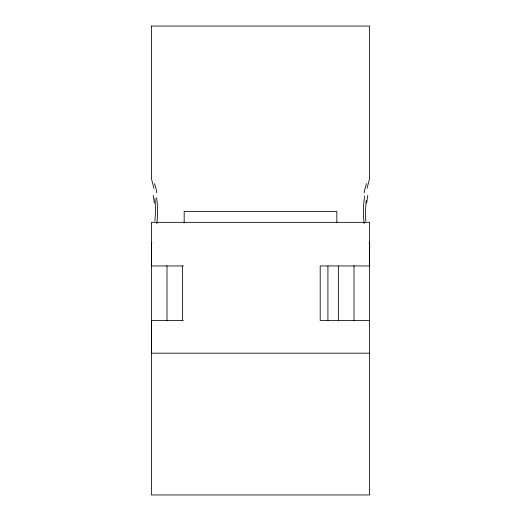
<?xml version="1.0" encoding="UTF-8"?>
<svg xmlns="http://www.w3.org/2000/svg" width="521" height="521" viewBox="0 0 521 521"><rect width="100%" height="100%" fill="white"/><g stroke="black" fill="none" stroke-linecap="round" stroke-linejoin="round"><path stroke-width="0.78" d="M151.461 26.05L151.455 178.716L153.936 188.296M151.871 242.721L151.455 244.141L151.455 494.95L369.545 494.95L369.545 244.141L369.128 242.721M367.064 188.296L369.545 178.716L369.545 26.05L151.455 26.05M183.255 265.951L151.461 265.951L151.468 222.337L369.532 222.337L369.539 265.951L320.194 265.951L320.194 320.474L369.539 320.474M183.255 320.474L151.461 320.474L151.468 353.192M151.455 353.192L369.545 353.192M354.006 265.658L354.006 320.773M338.376 265.951L338.376 320.474M336.833 222.773L336.833 211.428L184.167 211.428L184.167 222.773M327.917 265.951L327.917 320.474M182.624 265.951L182.624 320.474M166.994 265.658L166.994 320.773M364.218 223.711A31.683 9.749 90 0 1 364.693 195.994M364.146 192.77A33.116 7.314 -88.5 0 1 366.556 183.607M366.673 203.053A33.116 3.94 -84.4 0 1 367.819 195.251M365.84 221.503A31.683 7.6 -89 0 1 366.25 200.403M156.554 197.537A31.683 9.749 90 0 1 156.782 223.711M154.939 198.475A31.683 7.6 -89 0 1 154.88 221.112M154.444 183.607A33.116 7.314 88.5 0 1 156.854 192.77M153.181 195.251A33.116 3.94 84.4 0 1 154.327 203.053"/></g></svg>
